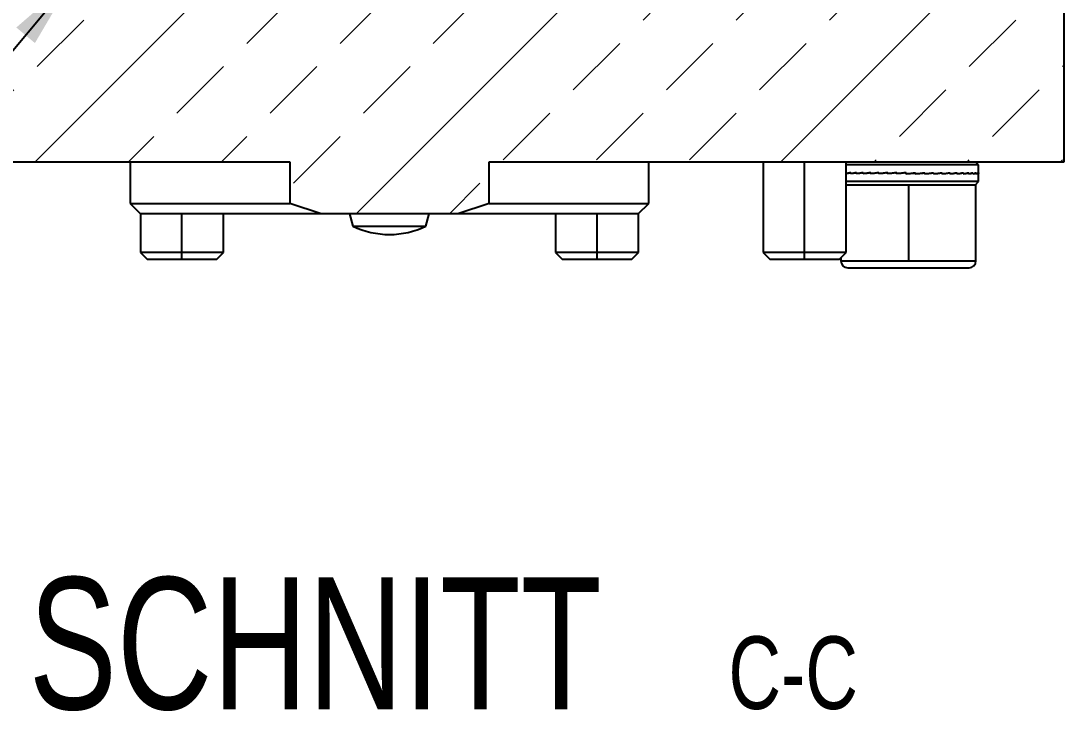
# Model space of a CAD drawing. Header units: millimetres. Extents: x 15 to 1184, y 5 to 836.
# Drawn here: x 621.1 to 671.4, y 667.2 to 700.4 of the extents above; entities that cross this region are included whole.
import ezdxf

# ---------------------------------------------------------------- set-up
doc = ezdxf.new("R2010")
doc.units = ezdxf.units.MM
doc.styles.add('SLDTEXTSTYLE1', font='TXT', dxfattribs={"width": 0.75})
doc.dimstyles.new('SLDDIMSTYLE0', dxfattribs={"dimtxt": 3.5, "dimasz": 3.556, "dimexe": 0, "dimexo": 0.0625, "dimgap": 0.875, "dimtad": 1, "dimlfac": 2, "dimrnd": 1e-09, "dimzin": 12, "dimdsep": 46, "dimtxsty": 'SLDTEXTSTYLE1', "dimsah": 1, "dimcen": 0.09, "dimadec": 0, "dimazin": 3, "dimtfac": 1, "dimtdec": 3, "dimtofl": 0, "dimtmove": 0, "dimatfit": 3, "dimfxl": 1, "dimfrac": 2, "dimtolj": 1, "dimtzin": 12, "dimarcsym": 0})
doc.dimstyles.new('SLDDIMSTYLE1', dxfattribs={"dimtxt": 0.18, "dimasz": 3.556, "dimexe": 0, "dimexo": 0.0625, "dimgap": 0, "dimtad": 0, "dimtih": 1, "dimtoh": 1, "dimdec": 0, "dimrnd": 1e-09, "dimzin": 0, "dimdsep": 46, "dimtxsty": 'Standard', "dimsah": 1, "dimcen": 0.09, "dimadec": 0, "dimazin": 0, "dimtfac": 3.556, "dimtdec": 0, "dimtofl": 0, "dimtmove": 0, "dimatfit": 3, "dimfxl": 1, "dimfrac": 2, "dimtolj": 1, "dimtzin": 0, "dimarcsym": 0})

# ---------------------------------------------------------------- blocks, each defined once
blk = doc.blocks.new('_D_2')
at = {"color": 7, "linetype": 'Continuous', "lineweight": 0}
for p, q in [((621.362, 721.14), (579.676, 721.14)), ((580.676, 693.64), (580.676, 721.14)), ((605.362, 693.64), (579.676, 693.64))]:
    blk.add_line(p, q, dxfattribs=at)
at = {"color": 7, "linetype": 'Continuous', "lineweight": 18}
for points in [[(580.676, 721.14), (580.295, 717.584), (581.057, 717.584)], [(580.676, 693.64), (581.057, 697.196), (580.295, 697.196)]]:
    blk.add_solid(points, dxfattribs=at)
at = {"color": 7, "linetype": 'Continuous', "lineweight": 18, "insert": (576.164, 704.501), "char_height": 3.5, "attachment_point": 1, "rotation": 90, "style": 'SLDTEXTSTYLE1'}
blk.add_mtext('55,00', dxfattribs=at)
blk = doc.blocks.new('SW_NOTE_0_27')
at = {"color": 0, "linetype": 'Continuous', "lineweight": 0, "attachment_point": 2, "style": 'SLDTEXTSTYLE1'}
for s, insert, char_height in [('SCHNITT', (16.073, 8.186), 6.35), ('C-C', (39.101, 5.347), 3.5)]:
    blk.add_mtext(s, dxfattribs=dict(at, insert=insert, char_height=char_height))

msp = doc.modelspace()

# ---------------------------------------------------------------- hatches: boundary and pattern name
at = {"linetype": 'Continuous', "lineweight": 18}
h = msp.add_hatch(dxfattribs=at)
h.set_pattern_fill('DIN 201 Leichtmetall und Aluminiumlegierung', style=0, pattern_type=2)
h.set_pattern_definition([(45, (0, 0), (-8.98026, 8.98026), []), (45, (4.49, 0), (-8.98026, 8.98026), [3.175, -1.5875]), (45, (8.98, 0), (-8.98026, 8.98026), [3.175, -1.5875]), (45, (13.47, 0), (-8.98026, 8.98026), [3.175, -1.5875])])
edge = h.paths.add_edge_path(flags=0)
edge.add_line((643.6693, 693.6402), (671.3618, 693.6402))
edge.add_line((671.3618, 693.6402), (671.3618, 701.1402))
edge.add_line((671.3618, 701.1402), (606.3618, 701.1402))
edge.add_line((606.3618, 701.1402), (606.3618, 693.6402))
edge.add_line((606.3618, 693.6402), (634.0542, 693.6402))
edge.add_line((634.0542, 693.6402), (634.0542, 691.6402))
edge.add_spline(control_points=[(634.0542, 691.6402), (634.549, 691.4497), (635.0529, 691.2808), (635.564, 691.1402)], knot_values=[0.0000019, 0.0000019, 0.0000019, 0.0000019, 0.0031566, 0.0031566, 0.0031566, 0.0031566], weights=[1, 1, 1, 1], degree=3, periodic=0)
edge.add_line((635.564, 691.1402), (642.1595, 691.1402))
edge.add_spline(control_points=[(642.1595, 691.1402), (642.6707, 691.2808), (643.1746, 691.4497), (643.6693, 691.6402)], knot_values=[0.0164348, 0.0164348, 0.0164348, 0.0164348, 0.019585, 0.019585, 0.019585, 0.019585], weights=[1, 1, 1, 1], degree=3, periodic=0)
edge.add_line((643.6693, 691.6402), (643.6693, 693.6402))

# ---------------------------------------------------------------- linework, layer by layer
at = {"color": 7, "linetype": 'Continuous', "lineweight": 25}
for p, q in [((671.3618, 693.6402), (671.3618, 701.1402)), ((606.3618, 693.6402), (634.0542, 693.6402)), ((626.3743, 693.6402), (626.3743, 691.6402)), ((634.0542, 693.6402), (634.0542, 691.6402)), ((643.6693, 691.6402), (643.6693, 693.6402)), ((643.6693, 693.6402), (671.3618, 693.6402)), ((651.3493, 691.6402), (651.3493, 693.6402)), ((656.8618, 693.6402), (656.8618, 689.2784)), ((660.8618, 689.2784), (660.8618, 693.6402)), ((667.2368, 693.4928), (667.0894, 693.6402)), ((667.2368, 693.4928), (660.8618, 693.4928)), ((660.9134, 693.0766), (660.8618, 693.0763)), ((661.072, 693.0902), (661.072, 693.103)), ((661.0793, 693.103), (661.072, 693.103)), ((661.072, 693.0636), (661.072, 693.0902)), ((661.0793, 693.0902), (661.072, 693.0902)), ((661.0793, 693.1156), (661.0793, 693.0762)), ((661.1596, 693.0767), (661.0793, 693.0762)), ((661.3501, 693.0902), (661.3501, 693.103)), ((661.3587, 693.103), (661.3501, 693.103)), ((661.3501, 693.0636), (661.3501, 693.0902)), ((661.3587, 693.0902), (661.3501, 693.0902)), ((661.3587, 693.1156), (661.3587, 693.0762)), ((661.4547, 693.0769), (661.3587, 693.0762)), ((661.673, 693.0902), (661.673, 693.103)), ((661.6828, 693.1029), (661.673, 693.103)), ((661.673, 693.0636), (661.673, 693.0902)), ((661.6828, 693.0902), (661.673, 693.0902)), ((661.6828, 693.1156), (661.6828, 693.0762)), ((661.7938, 693.0772), (661.6828, 693.0762)), ((662.0349, 693.0902), (662.0349, 693.103)), ((662.0457, 693.1029), (662.0349, 693.103)), ((662.035, 693.0636), (662.035, 693.0902)), ((662.0457, 693.0902), (662.035, 693.0902)), ((662.0457, 693.1156), (662.0457, 693.0762)), ((662.1713, 693.0775), (662.0457, 693.0762)), ((662.4295, 693.0902), (662.4295, 693.103)), ((662.4411, 693.1029), (662.4295, 693.103)), ((662.4295, 693.0636), (662.4295, 693.0902)), ((662.4411, 693.0902), (662.4295, 693.0902)), ((662.4411, 693.103), (662.4403, 693.1029)), ((662.4411, 693.1156), (662.4411, 693.0762)), ((662.5525, 693.0777), (662.4411, 693.0762)), ((662.5418, 693.0776), (662.5418, 693.0743)), ((662.8618, 693.1067), (662.5525, 693.0777)), ((662.8496, 693.0902), (662.8496, 693.103)), ((662.8618, 693.1028), (662.8496, 693.103)), ((662.8496, 693.0636), (662.8496, 693.0902)), ((662.8618, 693.0902), (662.8496, 693.0902)), ((662.8618, 693.1156), (662.8618, 693.0762)), ((662.9402, 693.0777), (662.8618, 693.0762)), ((662.9291, 693.0775), (662.9291, 693.0708)), ((663.3004, 693.1101), (662.9402, 693.0777)), ((663.2878, 693.0902), (663.2878, 693.103)), ((663.3004, 693.1026), (663.2878, 693.103)), ((663.2878, 693.0636), (663.2878, 693.0902)), ((663.3004, 693.0902), (663.2878, 693.0902)), ((663.3004, 693.1156), (663.3004, 693.0762)), ((663.3444, 693.0777), (663.3004, 693.0762)), ((663.333, 693.0773), (663.333, 693.0676)), ((663.749, 693.1133), (663.3444, 693.0777)), ((663.7362, 693.0902), (663.7362, 693.103)), ((663.7465, 693.1016), (663.7362, 693.103)), ((663.7362, 693.0636), (663.7362, 693.0902)), ((663.7464, 693.0902), (663.7362, 693.0902)), ((663.7464, 693.0652), (663.7362, 693.0636)), ((663.7464, 693.0652), (664.1617, 693.1016)), ((663.7464, 693.0902), (663.7464, 693.0652)), ((663.749, 693.0902), (663.7464, 693.0902)), ((663.7465, 693.1016), (663.7465, 693.0902)), ((663.749, 693.1156), (663.749, 693.0762)), ((664.1617, 693.1016), (664.1868, 693.103)), ((664.1731, 693.1022), (664.1731, 693.1133)), ((664.1868, 693.0902), (664.1868, 693.103)), ((664.1868, 693.0675), (664.5716, 693.1016)), ((664.1868, 693.0636), (664.1868, 693.0902)), ((664.1868, 693.0769), (664.1996, 693.0762)), ((664.1996, 693.1156), (664.1996, 693.0762)), ((664.5716, 693.1016), (664.6317, 693.103)), ((664.5828, 693.1019), (664.5828, 693.1101)), ((664.6317, 693.0902), (664.6317, 693.103)), ((664.6317, 693.0707), (664.9688, 693.1016)), ((664.6317, 693.0636), (664.6317, 693.0902)), ((664.6317, 693.0765), (664.6442, 693.0762)), ((664.6442, 693.1156), (664.6442, 693.0762)), ((664.9688, 693.1016), (665.0628, 693.103)), ((664.9797, 693.1018), (664.9797, 693.1068)), ((665.0628, 693.0902), (665.0628, 693.103)), ((665.0628, 693.0743), (665.3462, 693.1016)), ((665.0628, 693.0636), (665.0628, 693.0902)), ((665.0628, 693.0764), (665.0748, 693.0762)), ((665.0748, 693.1156), (665.0748, 693.0762)), ((665.3462, 693.1016), (665.4725, 693.103)), ((665.3566, 693.1017), (665.3566, 693.1031)), ((665.4725, 693.0902), (665.4725, 693.103)), ((665.4725, 693.0636), (665.4725, 693.0902)), ((665.4725, 693.0763), (665.4837, 693.0762)), ((665.4837, 693.1156), (665.4837, 693.0762)), ((665.7357, 693.1019), (665.8534, 693.103)), ((665.8534, 693.0902), (665.8534, 693.103)), ((665.8534, 693.0636), (665.8534, 693.0902)), ((665.8534, 693.0763), (665.8638, 693.0762)), ((665.8638, 693.1156), (665.8638, 693.0762)), ((666.0954, 693.1022), (666.1988, 693.103)), ((666.1988, 693.0902), (666.1988, 693.103)), ((666.1988, 693.0636), (666.1988, 693.0902)), ((666.1988, 693.0763), (666.208, 693.0762)), ((666.208, 693.1156), (666.208, 693.0762)), ((666.4142, 693.1024), (666.5025, 693.103)), ((666.5025, 693.0902), (666.5025, 693.103)), ((666.5025, 693.0636), (666.5025, 693.0902)), ((666.5025, 693.0762), (666.5105, 693.0762)), ((666.5105, 693.1156), (666.5105, 693.0762)), ((666.6867, 693.1026), (666.7591, 693.103)), ((666.7591, 693.0902), (666.7591, 693.103)), ((666.7591, 693.0636), (666.7591, 693.0902)), ((666.7591, 693.0762), (666.7656, 693.0762)), ((666.7656, 693.1156), (666.7656, 693.0762)), ((666.9083, 693.1027), (666.9639, 693.103)), ((666.9639, 693.0902), (666.9639, 693.103)), ((666.9639, 693.0636), (666.9639, 693.0902)), ((666.9639, 693.0762), (666.969, 693.0762)), ((666.969, 693.1156), (666.969, 693.0762)), ((667.0751, 693.1028), (667.1134, 693.103)), ((667.1134, 693.0902), (667.1134, 693.103)), ((667.1134, 693.0636), (667.1134, 693.0902)), ((667.1134, 693.0762), (667.1169, 693.0762)), ((667.1169, 693.1156), (667.1169, 693.0762)), ((667.1842, 693.1029), (667.2049, 693.103)), ((667.2049, 693.0902), (667.2049, 693.103)), ((667.2049, 693.0636), (667.2049, 693.0902)), ((667.2049, 693.0762), (667.2067, 693.0762)), ((667.2067, 693.1156), (667.2067, 693.0762)), ((667.2337, 693.103), (667.2368, 693.103)), ((667.2368, 693.1156), (667.2368, 693.4928)), ((667.2368, 693.1156), (667.2368, 693.0762)), ((667.2368, 693.0902), (667.2368, 693.103)), ((667.2368, 693.0636), (667.2368, 693.0902)), ((667.2368, 693.0762), (667.2368, 693.0762)), ((667.2368, 692.6875), (667.2368, 693.0647)), ((667.2368, 692.6875), (660.8618, 692.6875)), ((660.8618, 692.5402), (663.8618, 692.5402)), ((663.8618, 692.5402), (663.8618, 688.8652)), ((663.8618, 692.5402), (667.1118, 692.5402)), ((667.0894, 692.5402), (667.2368, 692.6875)), ((667.1118, 688.8652), (667.1118, 692.5402)), ((626.3743, 691.6402), (626.8743, 691.1402)), ((626.3743, 691.6402), (634.0542, 691.6402)), ((635.564, 691.1402), (634.0542, 691.6402)), ((643.6693, 691.6402), (642.1595, 691.1402)), ((643.6693, 691.6402), (651.3493, 691.6402)), ((650.8493, 691.1402), (651.3493, 691.6402)), ((626.8618, 691.1527), (626.8618, 689.2784)), ((635.564, 691.1402), (626.8743, 691.1402)), ((630.8618, 689.2784), (630.8618, 691.1402)), ((642.1595, 691.1402), (635.564, 691.1402)), ((636.9442, 691.1402), (637.1029, 690.5476)), ((640.6206, 690.5476), (640.7794, 691.1402)), ((650.8493, 691.1402), (642.1595, 691.1402)), ((646.8618, 691.1402), (646.8618, 689.2784)), ((650.8618, 689.2784), (650.8618, 691.1527)), ((637.1029, 690.5476), (640.4865, 690.5476)), ((640.4865, 690.5476), (640.6206, 690.5476)), ((626.8618, 689.2784), (627.2001, 688.9402)), ((628.8618, 689.2784), (626.8618, 689.2784)), ((630.8618, 689.2784), (628.8618, 689.2784)), ((628.8618, 688.9402), (628.8618, 689.2784)), ((630.5235, 688.9402), (630.8618, 689.2784)), ((646.8618, 689.2784), (647.2001, 688.9402)), ((648.8618, 689.2784), (646.8618, 689.2784)), ((650.8618, 689.2784), (648.8618, 689.2784)), ((648.8618, 688.9402), (648.8618, 689.2784)), ((650.5235, 688.9402), (650.8618, 689.2784)), ((656.8618, 689.2784), (657.2001, 688.9402)), ((658.8618, 689.2784), (656.8618, 689.2784)), ((660.8618, 689.2784), (658.8618, 689.2784)), ((658.8618, 688.9402), (658.8618, 689.2784)), ((660.5235, 688.9402), (660.8618, 689.2784)), ((660.6118, 689.0284), (660.6118, 688.8652)), ((628.8618, 688.9402), (627.2001, 688.9402)), ((630.5235, 688.9402), (628.8618, 688.9402)), ((648.8618, 688.9402), (647.2001, 688.9402)), ((650.5235, 688.9402), (648.8618, 688.9402)), ((658.8618, 688.9402), (657.2001, 688.9402)), ((660.5235, 688.9402), (658.8618, 688.9402)), ((660.6118, 688.8652), (663.8618, 688.8652)), ((660.9368, 688.5402), (666.7868, 688.5402)), ((663.8618, 688.8652), (667.1118, 688.8652))]:
    msp.add_line(p, q, dxfattribs=at)
at = {"color": 8, "linetype": 'Continuous', "lineweight": 25}
for p, q in [((658.8618, 689.2784), (658.8618, 693.6402)), ((628.8618, 689.2784), (628.8618, 691.1402)), ((648.8618, 689.2784), (648.8618, 691.1402))]:
    msp.add_line(p, q, dxfattribs=at)
at = {"color": 7, "linetype": 'Continuous', "lineweight": 25}
for centre, radius, start, end in [((638.8618, 694.1402), 4, 243.91453, 296.08547), ((660.9368, 688.8652), 0.325, 180, 270), ((666.7868, 688.8652), 0.325, 270, 0)]:
    msp.add_arc(centre, radius, start, end, dxfattribs=at)
for centre, major_axis, ratio, start_param, end_param in [((663.8618, 693.0844), (3.375, 0.1513), 0.0751252, 2.540445, 2.6741271), ((663.8618, 693.0959), (3.375, 0.1513), 0.0751252, 2.5366425, 2.6703273), ((663.8618, 693.0844), (3.375, 0.1839), 0.0684588, 2.4063993, 2.5400814), ((663.8618, 693.0959), (3.375, 0.1839), 0.0684588, 2.4025969, 2.5362817), ((663.8618, 693.0844), (3.375, 0.213), 0.060581, 2.27262, 2.4063021), ((663.8618, 693.0959), (3.375, 0.213), 0.060581, 2.2688176, 2.4025023), ((663.8618, 693.0844), (3.375, 0.2384), 0.0516396, 2.1391122, 2.2727943), ((663.8618, 693.0959), (3.375, 0.2384), 0.0516396, 2.1353097, 2.2689945), ((663.8618, 693.0844), (3.375, 0.2594), 0.041799, 2.0058618, 2.1395438), ((663.8618, 693.0959), (3.375, 0.2594), 0.041799, 2.0020593, 2.1357441), ((663.8618, 693.0844), (3.375, 0.2758), 0.0312357, 1.8728369, 2.006519), ((663.8618, 693.0959), (3.375, 0.2758), 0.0312357, 1.8690344, 2.0027192), ((663.8618, 693.0844), (3.375, 0.2873), 0.0201357, 1.7399904, 1.8736725), ((663.8618, 693.0959), (3.375, 0.2873), 0.0201357, 1.736188, 1.8698728), ((663.8618, 693.0844), (3.375, 0.2938), 0.0086914, 1.6072633, 1.7409454), ((663.8618, 693.0959), (3.375, 0.2938), 0.0086914, 1.6034609, 1.7371457), ((663.8618, 693.0844), (3.375, 0.2951), 0.0029012, 4.6749144, 4.8085964), ((663.8618, 693.0959), (3.375, 0.2951), 0.0029012, 4.6787141, 4.8123989), ((663.8618, 693.0844), (3.375, 0.2912), 0.0144444, 4.8076065, 4.9412885), ((663.8618, 693.0959), (3.375, 0.2912), 0.0144444, 4.8114062, 4.945091), ((663.8618, 693.0844), (3.375, 0.2822), 0.0257409, 4.9403853, 5.0740673), ((663.8618, 693.0959), (3.375, 0.2822), 0.0257409, 4.944185, 5.0778698), ((663.8618, 693.0844), (3.375, 0.2682), 0.0365962, 5.0733142, 5.2069963), ((663.8618, 693.0959), (3.375, 0.2682), 0.0365962, 5.077114, 5.2107988), ((663.8618, 693.0844), (3.375, 0.2494), 0.0468209, 5.2064469, 5.3401289), ((663.8618, 693.0959), (3.375, 0.2494), 0.0468209, 5.2102466, 5.3439314), ((663.8618, 693.0844), (3.375, 0.2262), 0.0562333, 5.3398231, 5.4735051), ((663.8618, 693.0959), (3.375, 0.2262), 0.0562333, 5.3436228, 5.4773076), ((663.8618, 693.0844), (3.375, 0.1989), 0.0646625, 5.4734661, 5.6071481), ((663.8618, 693.0959), (3.375, 0.1989), 0.0646625, 5.4772658, 5.6109506), ((663.8618, 693.0844), (3.375, 0.168), 0.071952, 5.6073804, 5.7410625), ((663.8618, 693.0959), (3.375, 0.168), 0.071952, 5.6111801, 5.7448649), ((663.8618, 693.0844), (3.375, 0.134), 0.0779632, 5.7415513, 5.8752333), ((663.8618, 693.0959), (3.375, 0.134), 0.0779632, 5.745351, 5.8790358), ((663.8618, 693.0844), (3.375, 0.0975), 0.0825794, 5.875945, 6.0096271), ((663.8618, 693.0959), (3.375, 0.0975), 0.0825794, 5.8797447, 6.0134295), ((663.8618, 693.0844), (3.375, 0.0592), 0.0857093, 6.0105113, 6.1441934), ((663.8618, 693.0959), (3.375, 0.0592), 0.0857093, 6.014311, 6.1479958), ((663.8618, 693.0844), (3.375, 0.0199), 0.0872903, 6.1451868, 6.2788688), ((663.8618, 693.0959), (3.375, 0.0199), 0.0872903, 6.1489865, 6.2826713)]:
    msp.add_ellipse(centre, major_axis=major_axis, ratio=ratio, start_param=start_param, end_param=end_param, dxfattribs=at)

# ---------------------------------------------------------------- block references
at = {"color": 7, "linetype": 'Continuous', "lineweight": 0}
msp.add_blockref('SW_NOTE_0_27', (619.2094, 665.4446), dxfattribs=at)

# ---------------------------------------------------------------- dimensions: what is measured, and where the dimension line sits
at = {"color": 7, "linetype": 'Continuous', "lineweight": 18}
dim = msp.add_linear_dim(base=(580.676, 721.1402), p1=(606.3618, 693.6402), p2=(622.3618, 721.1402), angle=90, dimstyle='SLDDIMSTYLE0', dxfattribs=at)
dim.commit()
dim.dimension.update_dxf_attribs({"geometry": '_D_2', "text_midpoint": (580.676, 710.3196), "dimtype": 160})

# ---------------------------------------------------------------- leaders
at = {"color": 7, "linetype": 'Continuous', "lineweight": 0}
for points in [[(623.4119, 704.9778), (597.2657, 689.1113)], [(623.6119, 702.4655), (606.3747, 681.7893)]]:
    msp.add_leader(points, dimstyle='SLDDIMSTYLE1', dxfattribs=at)

doc.saveas('drawing.dxf')
